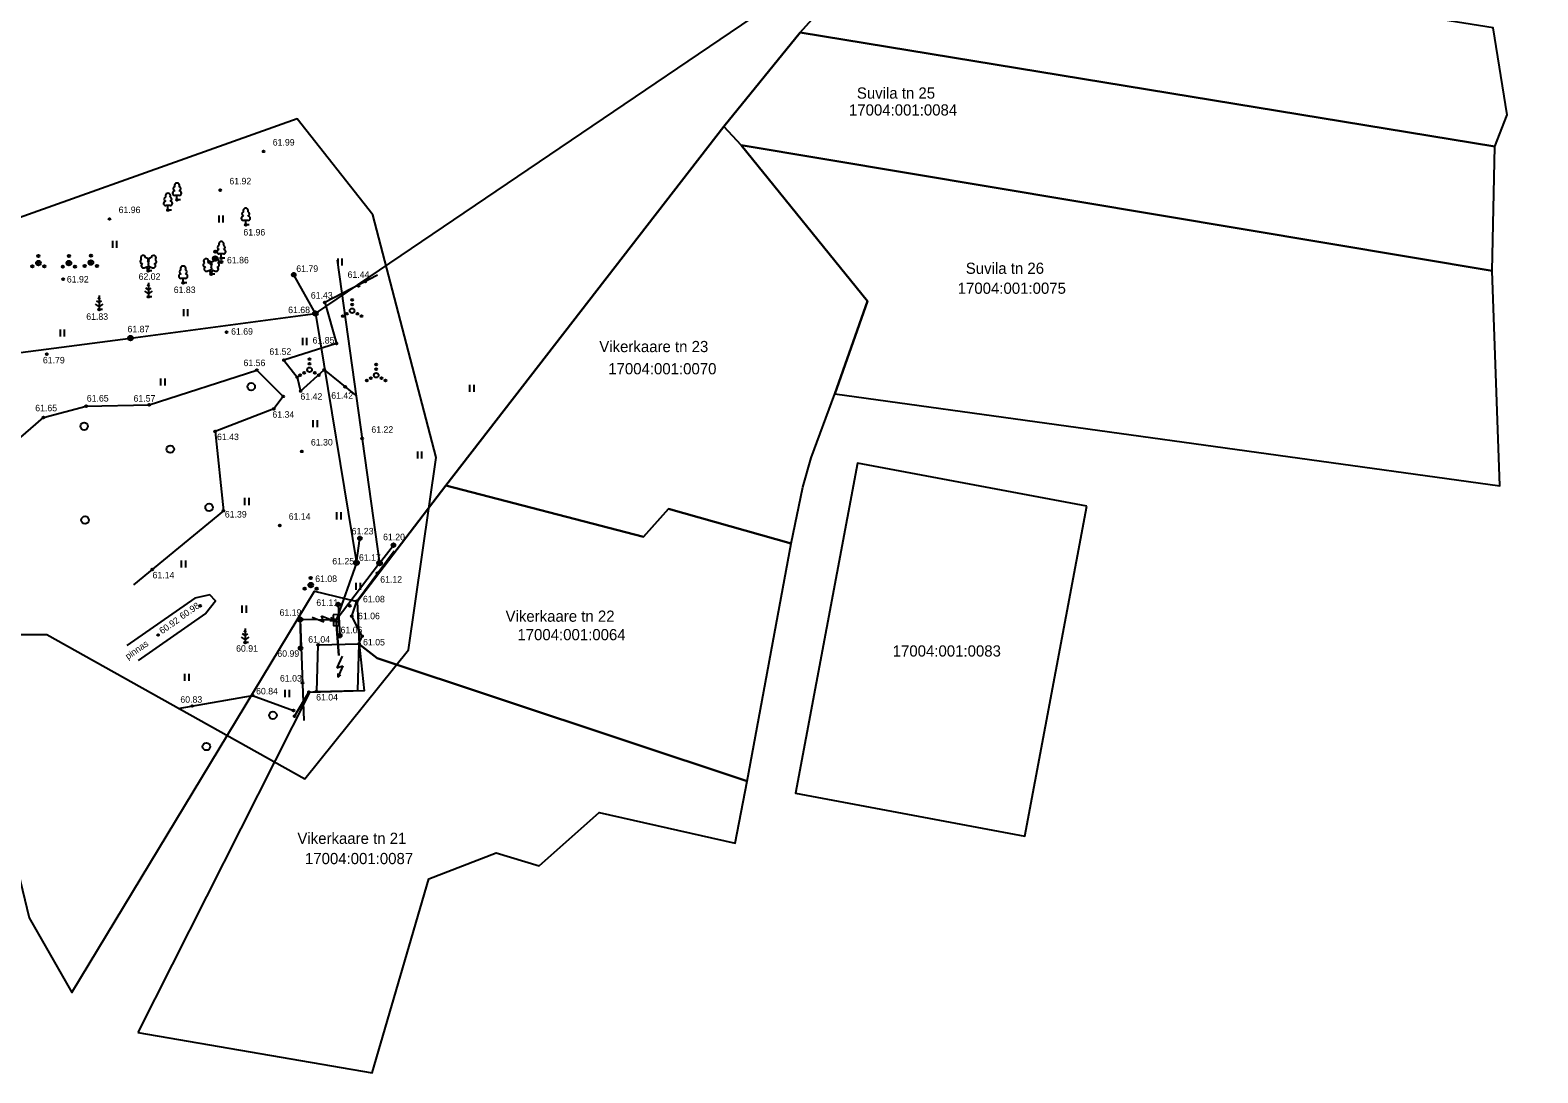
# Model space of a CAD drawing. Extents: x 642058 to 645301, y 6458176 to 6461004.
# Drawn here: x 643246.1 to 643407.8, y 6458234.5 to 6458346.3 of the extents above; entities that cross this region are included whole.
import ezdxf

# ---------------------------------------------------------------- set-up
doc = ezdxf.new("R2010")
doc.units = 0
for name, color, linetype in [('AED', 7, 'Continuous'), ('HALJASTUS', 7, 'Continuous'), ('KORGUS', 7, 'Continuous'), ('KPOHULIIN', 7, 'Continuous'), ('MOOTMPUNKT', 7, 'Continuous'), ('MOOTPIIR', 7, 'Continuous'), ('MPOHULIIN', 7, 'Continuous'), ('PIIR', 7, 'Continuous'), ('POST', 7, 'Continuous'), ('PUU', 7, 'Continuous'), ('RAJATIS', 7, 'Continuous'), ('TEE', 7, 'Continuous')]:
    doc.layers.add(name, color=color, linetype=linetype)

msp = doc.modelspace()

# ---------------------------------------------------------------- linework, layer by layer
at = {"layer": 'AED'}
for points in [[(643281.38, 6458280.5), (643281.72, 6458281.32), (643280.61, 6458283.49), (643281.17, 6458285.1), (643285.15, 6458290.47)], [(643276.88, 6458275.42), (643277.02, 6458280.4), (643281.38, 6458280.5), (643281.25, 6458275.52)], [(643274.49, 6458272.76), (643276.03, 6458275.35), (643276.88, 6458275.42)], [(643276.88, 6458275.42), (643281.25, 6458275.52)]]:
    msp.add_lwpolyline(points, dxfattribs=at)
at = {"layer": 'HALJASTUS'}
for p, q in [((643266.36, 6458326.42), (643266.36, 6458325.66)), ((643266.81, 6458326.42), (643266.81, 6458325.66)), ((643254.96, 6458323.71), (643254.96, 6458322.95)), ((643255.41, 6458323.71), (643255.41, 6458322.95)), ((643279.12, 6458321.81), (643279.12, 6458321.05)), ((643279.57, 6458321.81), (643279.57, 6458321.05)), ((643262.56, 6458316.38), (643262.56, 6458315.62)), ((643263.01, 6458316.38), (643263.01, 6458315.62)), ((643249.35, 6458314.21), (643249.35, 6458313.44)), ((643249.8, 6458314.21), (643249.8, 6458313.44)), ((643275.32, 6458313.3), (643275.32, 6458312.54)), ((643275.77, 6458313.3), (643275.77, 6458312.54)), ((643260.11, 6458308.96), (643260.11, 6458308.2)), ((643260.57, 6458308.96), (643260.57, 6458308.2)), ((643293.26, 6458308.28), (643293.26, 6458307.52)), ((643293.71, 6458308.28), (643293.71, 6458307.52)), ((643276.45, 6458304.48), (643276.45, 6458303.72)), ((643276.9, 6458304.48), (643276.9, 6458303.72)), ((643287.65, 6458301.13), (643287.65, 6458300.37)), ((643288.1, 6458301.13), (643288.1, 6458300.37)), ((643269.12, 6458296.15), (643269.12, 6458295.39)), ((643269.57, 6458296.15), (643269.57, 6458295.39)), ((643278.98, 6458294.61), (643278.98, 6458293.85)), ((643279.44, 6458294.61), (643279.44, 6458293.85)), ((643262.33, 6458289.46), (643262.33, 6458288.7)), ((643262.79, 6458289.46), (643262.79, 6458288.7)), ((643281.06, 6458287.06), (643281.06, 6458286.3)), ((643281.52, 6458287.06), (643281.52, 6458286.3)), ((643268.85, 6458284.62), (643268.85, 6458283.85)), ((643269.3, 6458284.62), (643269.3, 6458283.85)), ((643262.69, 6458277.29), (643262.69, 6458276.53)), ((643263.15, 6458277.29), (643263.15, 6458276.53)), ((643273.46, 6458275.57), (643273.46, 6458274.81)), ((643273.92, 6458275.57), (643273.92, 6458274.81))]:
    msp.add_line(p, q, dxfattribs=at)
for points in [[(643283.39, 6458320.04), (643277.72, 6458317.1), (643278.97, 6458312.71), (643273.35, 6458310.93), (643274.78, 6458309.08), (643275.14, 6458307.61), (643277.66, 6458309.89), (643281.01, 6458307.18)], [(643244.38, 6458283.93), (643239.2, 6458296.17), (643244.33, 6458301.95), (643247.56, 6458304.77), (643252.14, 6458305.99), (643258.89, 6458306.12), (643270.43, 6458309.86)], [(643270.43, 6458309.86), (643273.28, 6458307.04), (643272.25, 6458305.69), (643265.96, 6458303.27), (643266.85, 6458294.78), (643257.23, 6458286.82)], [(643262.02, 6458273.59), (643269.99, 6458274.99), (643274.38, 6458273.37)]]:
    msp.add_lwpolyline(points, dxfattribs=at)
for centre, radius in [((643280.66, 6458317.37), 0.1), ((643280.66, 6458316.87), 0.1), ((643279.66, 6458315.65), 0.1), ((643280.09, 6458315.9), 0.1), ((643280.66, 6458316.22), 0.25), ((643281.22, 6458315.9), 0.1), ((643281.66, 6458315.65), 0.1), ((643276.09, 6458309.89), 0.25), ((643276.09, 6458311.04), 0.1), ((643276.09, 6458310.54), 0.1), ((643283.24, 6458310.45), 0.1), ((643269.84, 6458308.08), 0.4), ((643275.09, 6458309.32), 0.1), ((643275.52, 6458309.57), 0.1), ((643276.65, 6458309.57), 0.1), ((643277.09, 6458309.32), 0.1), ((643282.24, 6458308.73), 0.1), ((643282.67, 6458308.98), 0.1), ((643283.24, 6458309.3), 0.25), ((643283.24, 6458309.95), 0.1), ((643283.8, 6458308.98), 0.1), ((643284.24, 6458308.73), 0.1), ((643251.93, 6458303.83), 0.4), ((643261.16, 6458301.38), 0.4), ((643265.32, 6458295.14), 0.4), ((643252.02, 6458293.78), 0.4), ((643272.17, 6458272.85), 0.4), ((643265.03, 6458269.5), 0.4)]:
    msp.add_circle(centre, radius, dxfattribs=at)
at = {"layer": 'KORGUS'}
for centre in [(643271.17, 6458333.3), (643266.52, 6458329.13), (643254.65, 6458326.05), (643269.25, 6458325.42), (643266.63, 6458321.84), (643258.8, 6458320.49), (643274.4, 6458320.08), (643249.67, 6458319.61), (643262.54, 6458319.21), (643282.05, 6458319.34), (643277.72, 6458317.1), (643253.53, 6458316.34), (643276.72, 6458315.92), (643256.9, 6458313.29), (643267.2, 6458313.91), (643278.97, 6458312.71), (643247.91, 6458311.57), (643273.35, 6458310.93), (643270.43, 6458309.86), (643275.14, 6458307.61), (643279.91, 6458308.07), (643252.14, 6458305.99), (643258.89, 6458306.12), (643272.25, 6458305.69), (643247.56, 6458304.77), (643265.96, 6458303.27), (643281.74, 6458302.51), (643275.27, 6458301.14), (643266.85, 6458294.78), (643272.89, 6458293.2), (643281.49, 6458291.82), (643285.09, 6458291.09), (643281.13, 6458289.21), (643283.6, 6458289.16), (643259.23, 6458288.49), (643283.37, 6458288.08), (643276.22, 6458286.81), (643264.36, 6458284.59), (643279.15, 6458284.74), (643281.17, 6458285.1), (643275.07, 6458283.12), (643280.61, 6458283.49), (643259.85, 6458281.46), (643279.33, 6458281.39), (643269.19, 6458280.65), (643275.13, 6458280.05), (643277.02, 6458280.4), (643281.4, 6458280.5), (643275.33, 6458276.32), (643269.99, 6458274.99), (643276.82, 6458275.42), (643263.51, 6458273.85)]:
    msp.add_circle(centre, 0.1, dxfattribs=at)
at = {"layer": 'KPOHULIIN'}
for points in [[(643276.72, 6458315.92), (643359.53, 6458371.99), (643437.72, 6458427.62), (643510.81, 6458480.28), (643583.51, 6458531.52), (643641.06, 6458610.56), (643697.99, 6458688.23), (643760.5, 6458773.53), (643803.36, 6458831.86), (643849.97, 6458896.28), (643895.01, 6458958.17), (643930.52, 6459006.6), (643963.15, 6459071.28), (643998.19, 6459140.11), (644036.04, 6459227.43), (644068.04, 6459300.86), (644099.84, 6459374.13), (644135.38, 6459455.6), (644206.7, 6459572.26), (644267.6, 6459600.71), (644321.93, 6459626.31), (644330.02, 6459630.13)], [(643276.72, 6458315.92), (643281.13, 6458289.21), (643278.94, 6458283.05), (643279.24, 6458279.26)]]:
    msp.add_lwpolyline(points, dxfattribs=at)
at = {"layer": 'MOOTMPUNKT'}
for centre in [(643261.88, 6458328.11), (643260.91, 6458327.01), (643247.02, 6458321.33), (643250.29, 6458321.32), (643252.65, 6458321.38), (643265.98, 6458321.81), (643265.55, 6458320.13), (643274.4, 6458320.08), (643281.34, 6458318.89), (643282.05, 6458319.34), (643258.82, 6458317.72), (643277.72, 6458317.1), (643274.78, 6458309.08), (643277.66, 6458309.89), (643273.28, 6458307.04), (643280.42, 6458284.58), (643281.72, 6458281.32), (643276.03, 6458275.35), (643274.38, 6458273.37), (643274.49, 6458272.76)]:
    msp.add_circle(centre, 0.1, dxfattribs=at)
at = {"layer": 'MOOTPIIR'}
msp.add_lwpolyline([(643095.31, 6458449.84), (643109.4, 6458421.65), (643160.91, 6458374.21), (643185.85, 6458343.85), (643208.07, 6458307.26), (643220, 6458281.51), (643247.92, 6458281.51), (643275.57, 6458266.05), (643286.69, 6458279.88), (643289.67, 6458300.48), (643282.89, 6458326.5), (643274.76, 6458336.8), (643234.37, 6458322.44), (643218.92, 6458349.82), (643197.77, 6458374.48), (643139.76, 6458427.61), (643157.38, 6458442.52)], dxfattribs=at)
at = {"layer": 'MPOHULIIN'}
for points in [[(643279.07, 6458321.62), (643283.6, 6458289.16), (643278.94, 6458283.05), (643279.24, 6458279.26)], [(643208.72, 6458306.96), (643217.64, 6458308.16), (643256.9, 6458313.29), (643276.72, 6458315.92)], [(643279.24, 6458279.26), (643278.94, 6458283.05), (643275.07, 6458283.12), (643275.49, 6458272.31)]]:
    msp.add_lwpolyline(points, dxfattribs=at)
at = {"layer": 'PIIR'}
msp.add_lwpolyline([(643188.75, 6458450.71), (643134.83, 6458422.12), (643140.38, 6458416.03), (643181.21, 6458377.23), (643196.95, 6458361.55), (643203.41, 6458354.27), (643211.27, 6458344.06), (643217.61, 6458335.12), (643223.01, 6458325.48), (643230.39, 6458309.18), (643234.9, 6458296.52), (643238.43, 6458282.57), (643246.03, 6458251.13), (643250.62, 6458243.14), (643276.62, 6458286.15), (643281.21, 6458285.06), (643290.69, 6458297.5), (643320.5, 6458335.96), (643328.71, 6458346.03), (643344.59, 6458363.81), (643378.89, 6458387.36), (643402.11, 6458400.98), (643466.7, 6458453.78)], dxfattribs=at)
for points in [[(643404.49, 6458337.22), (643403, 6458346.55), (643367.97, 6458352.15), (643368.65, 6458356.19), (643344.59, 6458363.81), (643328.71, 6458346.03), (643403.18, 6458333.81)], [(643402.91, 6458320.51), (643403.18, 6458333.81), (643328.71, 6458346.03), (643320.5, 6458335.96), (643322.37, 6458333.95)], [(643335.93, 6458317.23), (643322.37, 6458333.95), (643320.5, 6458335.96), (643290.69, 6458297.5), (643311.91, 6458291.97), (643314.59, 6458294.98), (643327.73, 6458291.27), (643329, 6458297.32), (643329.89, 6458300.44), (643332.41, 6458307.32)], [(643402.91, 6458320.51), (643322.37, 6458333.95), (643335.93, 6458317.23), (643332.41, 6458307.32), (643403.73, 6458297.45)], [(643359.42, 6458295.26), (643334.86, 6458299.88), (643328.21, 6458264.5), (643352.78, 6458259.88)], [(643323, 6458265.79), (643327.73, 6458291.27), (643314.59, 6458294.98), (643311.91, 6458291.97), (643290.69, 6458297.5), (643281.21, 6458285.06), (643281.41, 6458280.47), (643283.35, 6458278.98)], [(643257.68, 6458238.87), (643282.82, 6458234.53), (643288.9, 6458255.34), (643296.09, 6458258.11), (643300.72, 6458256.7), (643307.13, 6458262.42), (643321.73, 6458259.14), (643323, 6458265.79), (643283.35, 6458278.98), (643281.41, 6458280.47), (643281.94, 6458275.48), (643276.09, 6458275.3)]]:
    msp.add_lwpolyline(points, close=True, dxfattribs=at)
at = {"layer": 'POST'}
for p, q in [((643276.72, 6458315.92), (643274.4, 6458320.08)), ((643281.13, 6458289.21), (643281.49, 6458291.82)), ((643283.6, 6458289.16), (643285.09, 6458291.09)), ((643279.15, 6458284.74), (643279.33, 6458281.39)), ((643275.07, 6458283.12), (643275.13, 6458280.05)), ((643276.37, 6458283.38), (643277.64, 6458282.88)), ((643277.38, 6458283.52), (643278.64, 6458283.03)), ((643277.64, 6458282.88), (643277.38, 6458283.52)), ((643278.25, 6458283.01), (643278.64, 6458283.03)), ((643278.64, 6458283.03), (643278.36, 6458283.35)), ((643279.2, 6458283.66), (643278.61, 6458283.63)), ((643278.61, 6458283.63), (643278.67, 6458282.44)), ((643278.63, 6458283.17), (643279.23, 6458283.2)), ((643278.65, 6458282.9), (643279.24, 6458282.93)), ((643279.27, 6458282.47), (643279.2, 6458283.66)), ((643278.67, 6458282.44), (643279.27, 6458282.47))]:
    msp.add_line(p, q, dxfattribs=at)
for centre, radius in [((643274.4, 6458320.08), 0.2), ((643276.72, 6458315.92), 0.25), ((643256.9, 6458313.29), 0.25), ((643281.49, 6458291.82), 0.2), ((643285.09, 6458291.09), 0.2), ((643281.13, 6458289.21), 0.25), ((643281.13, 6458289.21), 0.0234), ((643283.6, 6458289.16), 0.25), ((643283.6, 6458289.16), 0.0234), ((643279.15, 6458284.74), 0.2), ((643275.07, 6458283.12), 0.25), ((643275.07, 6458283.12), 0.0234), ((643279.33, 6458281.39), 0.2), ((643275.13, 6458280.05), 0.2)]:
    msp.add_circle(centre, radius, dxfattribs=at)
at = {"layer": 'PUU'}
for p, q in [((643262.12, 6458328.58), (643261.64, 6458328.58)), ((643261.88, 6458328.11), (643261.88, 6458328.58)), ((643262.26, 6458328.11), (643261.88, 6458328.11)), ((643261.15, 6458327.48), (643260.67, 6458327.48)), ((643260.91, 6458327.01), (643260.91, 6458327.48)), ((643261.29, 6458327.01), (643260.91, 6458327.01)), ((643269.49, 6458325.89), (643269.01, 6458325.89)), ((643269.25, 6458325.42), (643269.25, 6458325.89)), ((643269.63, 6458325.42), (643269.25, 6458325.42)), ((643266.87, 6458322.32), (643266.39, 6458322.32)), ((643266.63, 6458321.84), (643266.63, 6458322.32)), ((643267.01, 6458321.84), (643266.63, 6458321.84)), ((643258.36, 6458320.83), (643258.81, 6458321)), ((643258.8, 6458320.49), (643258.63, 6458320.93)), ((643258.8, 6458320.49), (643258.98, 6458320.93)), ((643259.18, 6458320.49), (643258.8, 6458320.49)), ((643258.81, 6458321), (643259.25, 6458320.82)), ((643265.1, 6458320.46), (643265.55, 6458320.64)), ((643265.55, 6458320.13), (643265.37, 6458320.57)), ((643265.55, 6458320.64), (643265.99, 6458320.46)), ((643265.55, 6458320.13), (643265.72, 6458320.57)), ((643265.93, 6458320.13), (643265.55, 6458320.13)), ((643258.39, 6458318.31), (643258.82, 6458318.02)), ((643258.82, 6458318.47), (643258.55, 6458318.64)), ((643258.82, 6458318.87), (643258.69, 6458318.95)), ((643258.82, 6458319.22), (643258.82, 6458317.72)), ((643258.94, 6458318.95), (643258.82, 6458318.87)), ((643259.09, 6458318.64), (643258.82, 6458318.47)), ((643258.82, 6458318.02), (643259.24, 6458318.31)), ((643262.78, 6458319.68), (643262.3, 6458319.68)), ((643262.54, 6458319.21), (643262.54, 6458319.68)), ((643262.92, 6458319.21), (643262.54, 6458319.21)), ((643253.1, 6458316.93), (643253.53, 6458316.64)), ((643253.53, 6458317.09), (643253.26, 6458317.26)), ((643253.53, 6458317.49), (643253.4, 6458317.57)), ((643253.53, 6458317.84), (643253.53, 6458316.34)), ((643253.65, 6458317.57), (643253.53, 6458317.49)), ((643253.79, 6458317.26), (643253.53, 6458317.09)), ((643253.53, 6458316.64), (643253.95, 6458316.93)), ((643259.18, 6458317.72), (643258.82, 6458317.72)), ((643253.89, 6458316.34), (643253.53, 6458316.34)), ((643268.76, 6458281.24), (643269.19, 6458280.95)), ((643269.19, 6458281.4), (643268.92, 6458281.57)), ((643269.19, 6458281.8), (643269.06, 6458281.88)), ((643269.19, 6458282.15), (643269.19, 6458280.65)), ((643269.31, 6458281.88), (643269.19, 6458281.8)), ((643269.45, 6458281.57), (643269.19, 6458281.4)), ((643269.19, 6458280.95), (643269.61, 6458281.24)), ((643269.55, 6458280.65), (643269.19, 6458280.65))]:
    msp.add_line(p, q, dxfattribs=at)
for points in [[(643258.81, 6458321.5), (643258.79, 6458321.42), (643258.79, 6458321.4), (643258.8, 6458321.37), (643258.82, 6458321.33), (643258.82, 6458321.32), (643258.81, 6458321.28), (643258.78, 6458321.23), (643258.78, 6458321.21), (643258.78, 6458321.19), (643258.79, 6458321.16), (643258.83, 6458321.1), (643258.83, 6458321.08), (643258.83, 6458321.06), (643258.81, 6458321.03), (643258.81, 6458321)], [(643265.55, 6458321.14), (643265.53, 6458321.06), (643265.53, 6458321.04), (643265.54, 6458321.01), (643265.56, 6458320.98), (643265.57, 6458320.96), (643265.55, 6458320.92), (643265.53, 6458320.87), (643265.52, 6458320.85), (643265.53, 6458320.83), (643265.54, 6458320.8), (643265.57, 6458320.74), (643265.58, 6458320.72), (643265.57, 6458320.7), (643265.56, 6458320.67), (643265.55, 6458320.64)]]:
    msp.add_lwpolyline(points, dxfattribs=at)
for centre, radius in [((643247.02, 6458321.33), 0.25), ((643247.02, 6458322.08), 0.125), ((643250.29, 6458321.32), 0.25), ((643250.29, 6458322.07), 0.125), ((643252.65, 6458321.38), 0.25), ((643252.65, 6458322.13), 0.125), ((643265.33, 6458321.44), 0.125), ((643265.98, 6458321.81), 0.25), ((643265.98, 6458322.56), 0.125), ((643266.63, 6458321.44), 0.125), ((643246.37, 6458320.96), 0.125), ((643247.67, 6458320.96), 0.125), ((643249.64, 6458320.94), 0.125), ((643250.94, 6458320.94), 0.125), ((643251.99, 6458321), 0.125), ((643253.3, 6458321), 0.125), ((643276.22, 6458287.56), 0.125), ((643275.57, 6458286.43), 0.125), ((643276.22, 6458286.81), 0.25), ((643276.87, 6458286.43), 0.125)]:
    msp.add_circle(centre, radius, dxfattribs=at)
for centre, radius, start, end in [((643261.71, 6458329.28), 0.233, 109.0217, 253.1415), ((643261.88, 6458329.63), 0.277, 332.5799, 207.4201), ((643262.05, 6458329.28), 0.233, 286.8508, 70.9859), ((643260.67, 6458327.72), 0.238, 90.0016, 269.3953), ((643260.74, 6458328.18), 0.233, 109.0217, 253.1415), ((643260.91, 6458328.53), 0.277, 332.5799, 207.4201), ((643261.08, 6458328.18), 0.233, 286.8508, 70.9859), ((643261.15, 6458327.72), 0.238, 270.6047, 89.9984), ((643261.64, 6458328.82), 0.238, 90.0016, 269.3953), ((643262.11, 6458328.82), 0.238, 270.6047, 89.9984), ((643269.01, 6458326.13), 0.238, 90.0016, 269.3953), ((643269.08, 6458326.59), 0.233, 109.0217, 253.1415), ((643269.25, 6458326.94), 0.277, 332.5799, 207.4201), ((643269.42, 6458326.59), 0.233, 286.8508, 70.9859), ((643269.49, 6458326.13), 0.238, 270.6047, 89.9984), ((643266.46, 6458323.01), 0.233, 109.0217, 253.1415), ((643266.63, 6458323.36), 0.277, 332.5799, 207.4201), ((643266.8, 6458323.01), 0.233, 286.8508, 70.9859), ((643258.17, 6458321.49), 0.224, 111.4304, 274.4987), ((643258.24, 6458321.9), 0.256, 111.5027, 232.5173), ((643258.24, 6458321.9), 0.256, 350.4856, 111.5002), ((643258.58, 6458321.65), 0.224, 308.5041, 111.5725), ((643258.81, 6458321.26), 0.237, 66.7655, 111.5015), ((643259.04, 6458321.65), 0.225, 67.7016, 230.5126), ((643259.38, 6458321.9), 0.256, 67.6168, 188.6314), ((643259.45, 6458321.48), 0.224, 264.6183, 67.6866), ((643259.38, 6458321.9), 0.256, 306.5997, 67.6143), ((643264.99, 6458321.54), 0.256, 111.5027, 232.5173), ((643264.99, 6458321.54), 0.256, 350.4856, 111.5002), ((643265.32, 6458321.29), 0.224, 308.5041, 111.5725), ((643265.79, 6458321.29), 0.225, 67.7016, 230.5126), ((643266.12, 6458321.54), 0.256, 67.6168, 188.6314), ((643266.39, 6458322.55), 0.238, 90.0016, 269.3953), ((643266.12, 6458321.54), 0.256, 306.5997, 67.6143), ((643266.87, 6458322.55), 0.238, 270.6047, 89.9984), ((643258.28, 6458321.05), 0.237, 111.5014, 291.5004), ((643259.34, 6458321.04), 0.237, 247.6166, 67.6155), ((643262.31, 6458319.92), 0.238, 90.0016, 269.3953), ((643262.37, 6458320.38), 0.233, 109.0217, 253.1415), ((643262.54, 6458320.73), 0.277, 332.5799, 207.4201), ((643262.71, 6458320.38), 0.233, 286.8508, 70.9859), ((643262.78, 6458319.92), 0.238, 270.6047, 89.9984), ((643264.91, 6458321.13), 0.224, 111.4304, 274.4987), ((643265.02, 6458320.69), 0.237, 111.5014, 291.5004), ((643265.55, 6458320.9), 0.237, 66.7655, 111.5015), ((643266.08, 6458320.68), 0.237, 247.6166, 67.6155), ((643266.19, 6458321.12), 0.224, 264.6183, 67.6866)]:
    msp.add_arc(centre, radius, start, end, dxfattribs=at)
at = {"layer": 'RAJATIS'}
for p, q in [((643279.58, 6458279.18), (643279.01, 6458277.93)), ((643279.01, 6458277.93), (643279.66, 6458278.16)), ((643279.66, 6458278.16), (643279.11, 6458276.93)), ((643279.11, 6458277.32), (643279.11, 6458276.93)), ((643279.11, 6458276.93), (643279.44, 6458277.19))]:
    msp.add_line(p, q, dxfattribs=at)
at = {"layer": 'TEE'}
msp.add_line((643264.93, 6458283.77), (643257.7, 6458278.74), dxfattribs=at)
msp.add_lwpolyline([(643264.93, 6458283.77), (643266.02, 6458285.14), (643265.41, 6458285.75), (643263.79, 6458285.41), (643256.5, 6458280.34)], dxfattribs=at)

# ---------------------------------------------------------------- texts
at = {"layer": 'KORGUS'}
for s, p in [('61.99', (643272.15, 6458333.92)), ('61.92', (643267.5, 6458329.76)), ('61.96', (643255.62, 6458326.68)), ('61.96', (643269, 6458324.28)), ('61.86', (643267.24, 6458321.29)), ('61.92', (643250.07, 6458319.24)), ('62.02', (643257.76, 6458319.53)), ('61.79', (643274.67, 6458320.38)), ('61.44', (643280.17, 6458319.74)), ('61.83', (643261.53, 6458318.11)), ('61.43', (643276.23, 6458317.52)), ('61.68', (643273.8, 6458315.96)), ('61.83', (643252.15, 6458315.24)), ('61.87', (643256.57, 6458313.9)), ('61.69', (643267.68, 6458313.65)), ('61.85', (643276.42, 6458312.7)), ('61.52', (643271.79, 6458311.49)), ('61.79', (643247.5, 6458310.57)), ('61.56', (643269.01, 6458310.28)), ('61.65', (643252.21, 6458306.48)), ('61.57', (643257.22, 6458306.47)), ('61.42', (643275.12, 6458306.68)), ('61.42', (643278.42, 6458306.78)), ('61.65', (643246.68, 6458305.44)), ('61.34', (643272.11, 6458304.75)), ('61.22', (643282.72, 6458303.14)), ('61.43', (643266.17, 6458302.35)), ('61.30', (643276.24, 6458301.77)), ('61.39', (643267.01, 6458294.05)), ('61.14', (643273.86, 6458293.82)), ('61.23', (643280.61, 6458292.24)), ('61.20', (643283.98, 6458291.62)), ('61.25', (643278.53, 6458289.02)), ('61.17', (643281.39, 6458289.42)), ('61.14', (643259.26, 6458287.53)), ('61.08', (643276.7, 6458287.14)), ('61.12', (643283.67, 6458287.07)), ('61.19', (643272.88, 6458283.52)), ('61.11', (643276.82, 6458284.58)), ('61.08', (643281.82, 6458284.96)), ('61.06', (643281.29, 6458283.15)), ('61.04', (643275.95, 6458280.64)), ('61.06', (643279.42, 6458281.65)), ('61.05', (643281.83, 6458280.34)), ('60.91', (643268.22, 6458279.67)), ('60.99', (643272.64, 6458279.12)), ('61.03', (643272.92, 6458276.47)), ('60.83', (643262.24, 6458274.2)), ('60.84', (643270.36, 6458275.09)), ('61.04', (643276.8, 6458274.44))]:
    msp.add_text(s, height=0.7, dxfattribs=at).set_placement(p)
for s, p in [('60.98', (643262.46, 6458283.1)), ('60.92', (643260.28, 6458281.53))]:
    msp.add_text(s, height=0.7, rotation=34.8424, dxfattribs=at).set_placement(p)
at = {"layer": 'PIIR'}
for s, p in [('Suvila tn 25', (643334.78, 6458338.95)), ('17004:001:0084', (643333.93, 6458337.14)), ('Suvila tn 26', (643346.46, 6458320.17)), ('17004:001:0075', (643345.59, 6458318.03)), ('Vikerkaare tn 23', (643307.16, 6458311.78)), ('17004:001:0070', (643308.12, 6458309.4)), ('Vikerkaare tn 22', (643297.11, 6458282.88)), ('17004:001:0064', (643298.38, 6458280.9)), ('17004:001:0083', (643338.62, 6458279.15)), ('Vikerkaare tn 21', (643274.79, 6458259.07)), ('17004:001:0087', (643275.6, 6458256.9))]:
    msp.add_text(s, height=1.2, dxfattribs=at).set_placement(p)
at = {"layer": 'TEE'}
msp.add_text('pinnas', height=0.7, rotation=34.8424, dxfattribs=at).set_placement((643256.63, 6458278.8))

doc.saveas('drawing.dxf')
